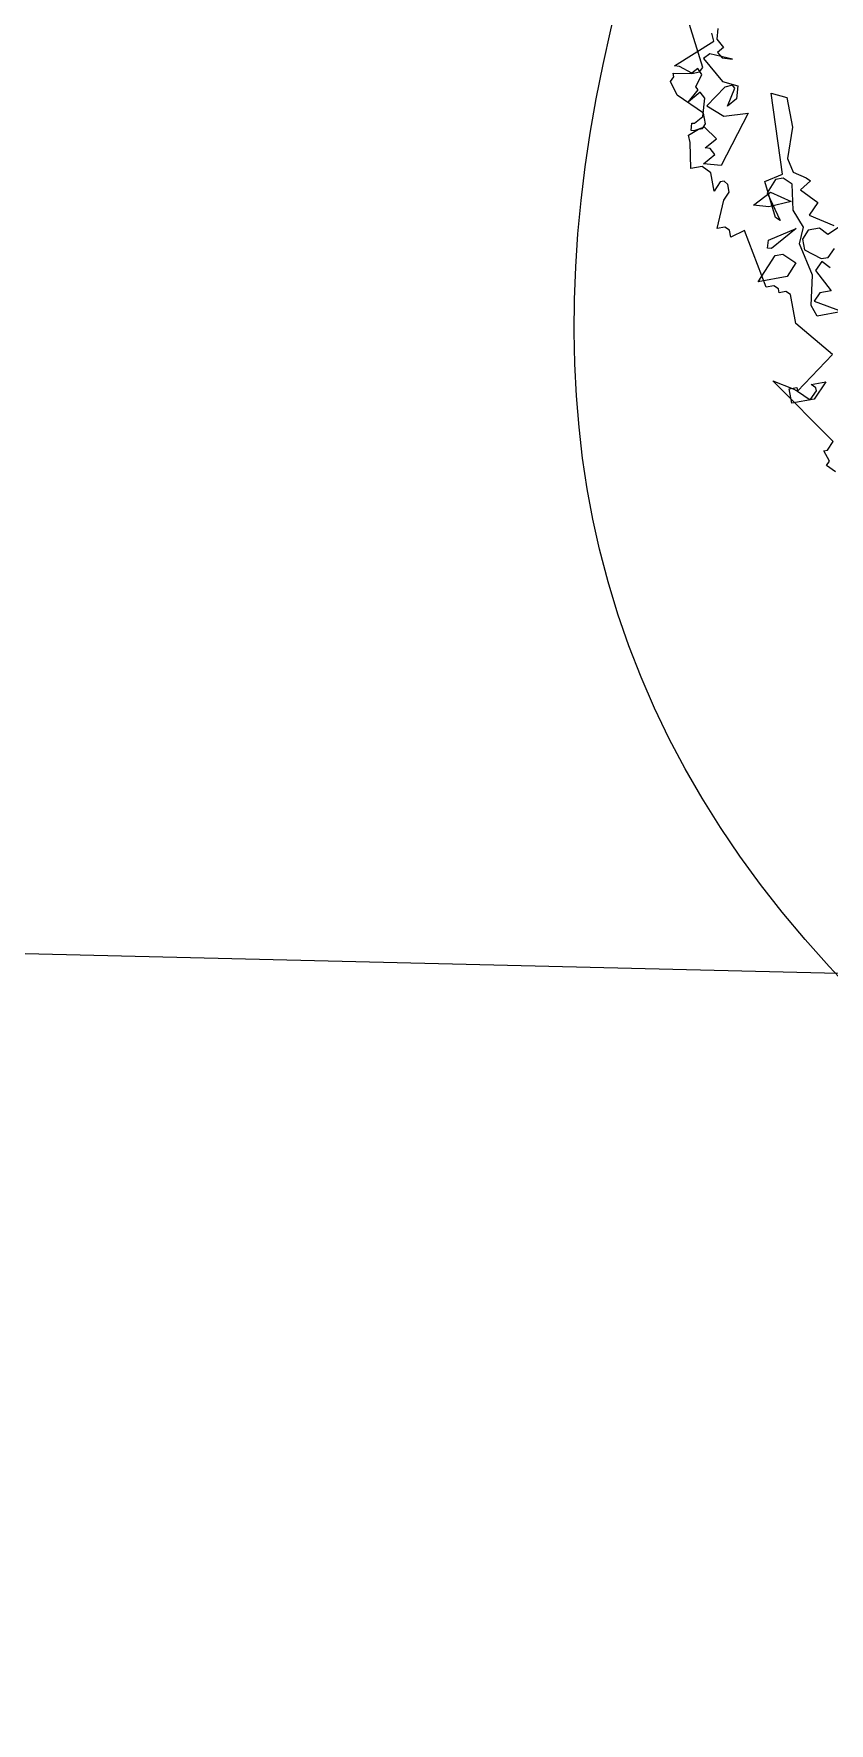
# Model space of a CAD drawing. Header units: millimetres. Extents: x 1418 to 1811, y 1796 to 1956.
# Drawn here: x 1497.601 to 1498.101, y 1865.288 to 1866.351 of the extents above; entities that cross this region are included whole.
import ezdxf

# ---------------------------------------------------------------- set-up
doc = ezdxf.new("R2010")
doc.units = ezdxf.units.MM
doc.layers.add('ARBRE', color=251, linetype='Continuous', lineweight=13)
doc.layers.add('layout', color=253, linetype='Continuous', lineweight=13)
doc.layers.add('VEGETAIS', color=3, linetype='Continuous')

# ---------------------------------------------------------------- blocks, each defined once
blk = doc.blocks.new('WMF26', base_point=(0, 0.001))
at = {"color": 85}
blk.add_lwpolyline([(1.145, -10.001), (1.072, -9.928), (1.108, -9.892), (1.072, -9.789), (1.108, -9.789), (1.175, -9.717), (0.724, -9.055), (0.897, -9.164), (0.934, -9.193), (1.32, -8.917), (1.036, -8.567), (1.036, -8.291), (1, -8.255), (0.934, -8.255), (0.934, -8.218), (0.897, -8.181), (0.825, -8.181), (0.724, -7.621), (0.585, -7.658), (0.585, -7.592), (0.548, -7.556), (0.476, -7.556), (0.585, -7.308), (0.65, -7.243), (0.65, -7.17), (0.621, -7.133), (0.585, -7.133), (0.512, -7.206), (0.512, -7.032), (0.446, -6.959), (0.338, -6.959), (0.374, -6.719), (0.374, -6.646), (0.476, -6.61), (0.512, -6.61), (0.548, -6.573), (0.548, -6.471), (0.338, -6.26), (0.301, -6.122), (0.338, -6.085), (0.338, -6.049), (0.512, -6.085), (0.585, -6.085), (0.621, -6.049), (0.548, -5.387)], dxfattribs=at)
at = {"color": 63}
for points in [[(1.447, -8.115), (1.382, -8.043), (1.309, -8.115), (1.418, -8.327), (1.309, -8.327), (1.243, -8.393), (1.484, -8.538), (1.243, -8.538), (1.207, -8.429), (1.273, -8.152), (1.207, -7.84), (1.273, -7.694), (1.207, -7.519), (1.243, -7.279), (1.171, -7.206), (1.097, -7.206), (0.996, -7.315), (1.069, -7.592), (1.032, -7.556), (0.996, -7.206), (1.171, -7.17), (1.207, -6.405), (1.345, -6.471), (1.345, -6.755), (1.243, -7.032), (1.273, -7.17), (1.382, -7.243), (1.418, -7.279), (1.309, -7.344), (1.447, -7.491), (1.345, -7.592), (1.556, -7.73)], [(1.658, -7.73), (1.484, -7.803), (1.418, -7.73), (1.309, -7.73), (1.243, -7.803), (1.243, -7.905), (1.382, -8.014), (1.447, -8.014), (1.52, -7.942)], [(0.582, -6.871), (0.548, -6.807), (0.504, -6.794), (0.624, -6.729), (0.535, -6.601), (0.429, -6.618), (0.405, -6.61), (0.426, -6.542), (0.45, -6.549), (0.538, -6.501), (0.588, -6.335), (0.554, -6.272), (0.432, -6.341), (0.54, -6.246), (0.524, -6.215), (0.602, -6.111), (0.573, -6.049), (0.51, -6.083), (0.408, -5.999), (0.364, -5.986), (0.768, -5.826), (0.764, -5.75)], [(0.827, -5.716), (0.799, -5.813), (0.846, -5.902), (0.783, -5.936), (0.818, -5.995), (0.911, -6.023), (0.709, -5.935), (0.645, -5.969), (0.78, -6.212), (0.914, -6.279), (0.878, -6.396), (0.784, -6.447), (0.882, -6.296), (0.865, -6.264), (0.79, -6.268), (0.592, -6.41), (0.732, -6.533), (0.961, -6.549), (0.622, -6.984), (0.461, -6.936), (0.582, -6.871), (0.582, -6.871)], [(1.028, -7.314), (1.205, -7.435), (0.989, -7.447), (0.85, -7.405), (1.028, -7.314), (1.028, -7.314)], [(0.927, -7.754), (1.204, -7.693), (0.941, -7.835), (0.906, -7.825), (0.927, -7.754), (0.927, -7.754)]]:
    blk.add_lwpolyline(points, dxfattribs=at)
at = {"color": 106}
for points in [[(1.139, -8.009), (1.036, -8.118), (0.76, -8.118), (0.963, -7.907), (1.036, -7.907), (1.139, -8.009), (1.139, -8.009)], [(0.934, -9.193), (1.036, -9.294), (1.108, -9.222), (1.108, -9.193), (1.072, -9.157), (1.211, -9.157), (1.072, -9.294), (0.861, -9.294), (0.861, -9.157), (0.934, -9.157), (0.934, -9.193), (0.934, -9.193)]]:
    blk.add_lwpolyline(points, dxfattribs=at)
blk = doc.blocks.new('T2_02')
at = {"xscale": 0.3499999999999943, "yscale": 0.3499999999999943, "zscale": 0.3499999999999943}
blk.add_blockref('WMF26', (-2.2399, 1.997), dxfattribs=at)

msp = doc.modelspace()

# ---------------------------------------------------------------- linework, layer by layer
at = {"layer": 'layout'}
msp.add_line((1496.5093, 1865.7988), (1515.0659, 1865.3471), dxfattribs=at)
at = {"layer": 'VEGETAIS'}
msp.add_spline([(1504.8595, 1868.1117), (1500.7473, 1868.7492), (1497.9568, 1866.0267), (1506.5175, 1867.1056), (1504.8595, 1868.1117)], degree=3, dxfattribs=at)

# ---------------------------------------------------------------- block references
at = {"layer": 'ARBRE', "xscale": 0.1918409178794672, "yscale": 0.1918409178794672, "zscale": 0.1918409178794672, "rotation": 10.65514725593884}
msp.add_blockref('T2_02', (1498.3988, 1866.4241), dxfattribs=at)

doc.saveas('drawing.dxf')
